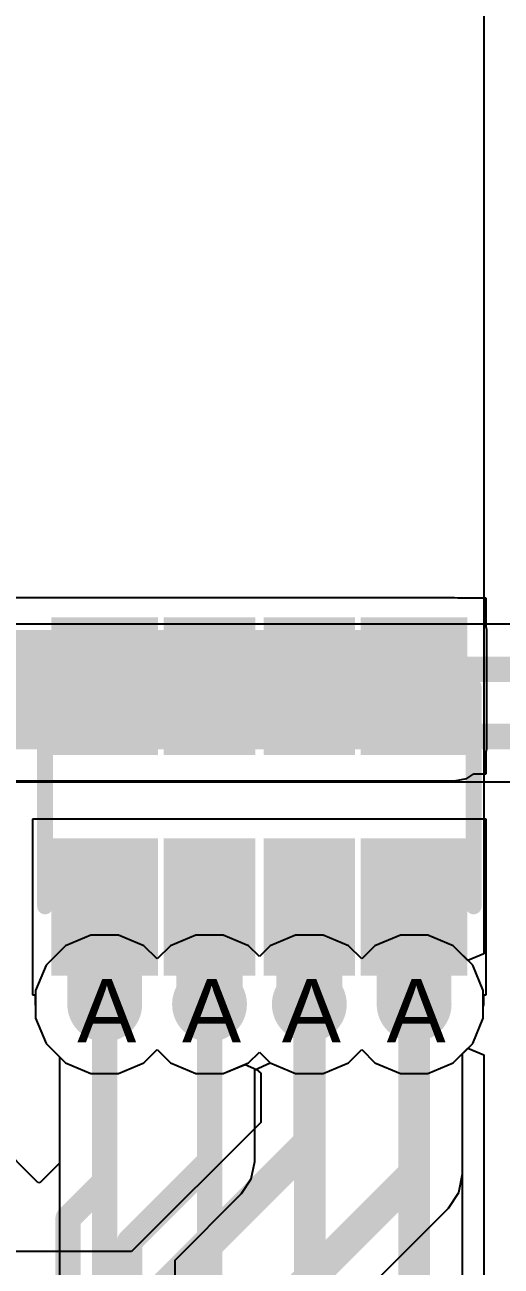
# Model space of a CAD drawing. Header units: inches. Extents: x 0 to 5271, y 0 to 5417.
# Drawn here: x 92.02 to 95.84, y 18.64 to 28.58 of the extents above; entities that cross this region are included whole.
import ezdxf

# ---------------------------------------------------------------- set-up
doc = ezdxf.new("R2010")
doc.units = ezdxf.units.IN
for name, color, linetype in [('Bottom Layer', 5, 'Continuous'), ('Bottom Overlay', 54, 'Continuous'), ('Bottom Paste', 16, 'Continuous'), ('Bottom Solder', 6, 'Continuous'), ('Drill Drawing', 1, 'Continuous'), ('L2_GND1', 16, 'Continuous'), ('L3_SIG1', 76, 'Continuous'), ('L4_PWR', 90, 'Continuous'), ('L5_GND2', 156, 'Continuous'), ('L6_SIG2', 130, 'Continuous'), ('L7_GND3', 216, 'Continuous'), ('Top Layer', 1, 'Continuous'), ('Via Holes', 16, 'Continuous')]:
    doc.layers.add(name, color=color, linetype=linetype)
doc.styles.add('Arial', font='', dxfattribs={"height": 0.2})
doc.styles.get('Arial').set_extended_font_data('Arial')

# ---------------------------------------------------------------- blocks, each defined once
blk = doc.blocks.new('YC164_FR_0710KL_B_32')
at = {"layer": 'Bottom Layer'}
for points in [[(-0.45, 2.805), (0.45, 2.805), (0.45, 2.155), (-0.45, 2.155)], [(2.22, 2.155), (1.32, 2.155), (1.32, 2.805), (2.22, 2.805)], [(-0.45, 1.905), (0.45, 1.905), (0.45, 1.375), (-0.45, 1.375)], [(2.22, 1.375), (1.32, 1.375), (1.32, 1.905), (2.22, 1.905)], [(-0.45, 1.105), (0.45, 1.105), (0.45, 0.575), (-0.45, 0.575)], [(2.22, 0.575), (1.32, 0.575), (1.32, 1.105), (2.22, 1.105)], [(-0.45, 0.325), (0.45, 0.325), (0.45, -0.325), (-0.45, -0.325)], [(2.22, -0.325), (1.32, -0.325), (1.32, 0.325), (2.22, 0.325)]]:
    blk.add_hatch(color=5, dxfattribs=at).paths.add_polyline_path(points)
at = {"layer": 'Bottom Paste'}
for points in [[(-0.45, 2.805), (0.45, 2.805), (0.45, 2.155), (-0.45, 2.155)], [(2.22, 2.155), (1.32, 2.155), (1.32, 2.805), (2.22, 2.805)], [(-0.45, 1.905), (0.45, 1.905), (0.45, 1.375), (-0.45, 1.375)], [(2.22, 1.375), (1.32, 1.375), (1.32, 1.905), (2.22, 1.905)], [(-0.45, 1.105), (0.45, 1.105), (0.45, 0.575), (-0.45, 0.575)], [(2.22, 0.575), (1.32, 0.575), (1.32, 1.105), (2.22, 1.105)], [(-0.45, 0.325), (0.45, 0.325), (0.45, -0.325), (-0.45, -0.325)], [(2.22, -0.325), (1.32, -0.325), (1.32, 0.325), (2.22, 0.325)]]:
    blk.add_hatch(color=16, dxfattribs=at).paths.add_polyline_path(points)
at = {"layer": 'Bottom Solder'}
for points in [[(-0.5516, 2.9066), (0.5516, 2.9066), (0.5516, 2.0534), (-0.5516, 2.0534)], [(2.3216, 2.0534), (1.2184, 2.0534), (1.2184, 2.9066), (2.3216, 2.9066)], [(-0.5516, 2.0066), (0.5516, 2.0066), (0.5516, 1.2734), (-0.5516, 1.2734)], [(2.3216, 1.2734), (1.2184, 1.2734), (1.2184, 2.0066), (2.3216, 2.0066)], [(-0.5516, 1.2066), (0.5516, 1.2066), (0.5516, 0.4734), (-0.5516, 0.4734)], [(2.3216, 0.4734), (1.2184, 0.4734), (1.2184, 1.2066), (2.3216, 1.2066)], [(-0.5516, 0.4266), (0.5516, 0.4266), (0.5516, -0.4266), (-0.5516, -0.4266)], [(2.3216, -0.4266), (1.2184, -0.4266), (1.2184, 0.4266), (2.3216, 0.4266)]]:
    blk.add_hatch(color=6, dxfattribs=at).paths.add_polyline_path(points)
at = {"layer": 'Bottom Overlay'}
for points in [[(0.005, 2.9576, 0.127, 0.127, 0), (1.765, 2.9576, 0.127, 0.127, 0)], [(-0.7914, 0.1224, 0.2, 0.2, 0), (-0.7914, -0.1824, 0.2, 0.2, 0)], [(-0.7914, 0.1224, 0.2, 0.2, 0), (-0.639, -0.03, 0.2, 0.2, 0)], [(-0.639, -0.03, 0.2, 0.2, 0), (-0.7914, -0.1824, 0.2, 0.2, 0)], [(0.005, -0.4776, 0.127, 0.127, 0), (1.765, -0.4776, 0.127, 0.127, 0)]]:
    blk.add_lwpolyline(points, format="xyseb", dxfattribs=at)
for points in [[(-0.0268, 2.9576, 0.0635, 0.0635, 1), (0.0367, 2.9576, 0.0635, 0.0635, 1)], [(1.7333, 2.9576, 0.0635, 0.0635, 1), (1.7968, 2.9576, 0.0635, 0.0635, 1)], [(-0.8414, 0.1224, 0.1, 0.1, 1), (-0.7414, 0.1224, 0.1, 0.1, 1)], [(-0.8414, 0.1224, 0.1, 0.1, 1), (-0.7414, 0.1224, 0.1, 0.1, 1)], [(-0.689, -0.03, 0.1, 0.1, 1), (-0.589, -0.03, 0.1, 0.1, 1)], [(-0.689, -0.03, 0.1, 0.1, 1), (-0.589, -0.03, 0.1, 0.1, 1)], [(-0.8414, -0.1824, 0.1, 0.1, 1), (-0.7414, -0.1824, 0.1, 0.1, 1)], [(-0.8414, -0.1824, 0.1, 0.1, 1), (-0.7414, -0.1824, 0.1, 0.1, 1)], [(-0.0268, -0.4776, 0.0635, 0.0635, 1), (0.0367, -0.4776, 0.0635, 0.0635, 1)], [(1.7333, -0.4776, 0.0635, 0.0635, 1), (1.7968, -0.4776, 0.0635, 0.0635, 1)]]:
    blk.add_lwpolyline(points, format="xyseb", close=True, dxfattribs=at)

msp = doc.modelspace()

# ---------------------------------------------------------------- hatches: boundary and pattern name
at = {"layer": 'Bottom Layer'}
for points in [[(91.295, 22.7838), (95.4682, 22.7838), (95.4682, 23.7346), (91.295, 23.7346)], [(92.3644, 20.735), (92.9634, 20.735), (92.9634, 21.4638), (92.3644, 21.4638)], [(93.2382, 20.735), (93.7682, 20.735), (93.7682, 21.4638), (93.2382, 21.4638)], [(94.0382, 20.735), (94.5682, 20.735), (94.5682, 21.4638), (94.0382, 21.4638)], [(94.8444, 20.735), (95.4434, 20.735), (95.4434, 21.4638), (94.8444, 21.4638)]]:
    msp.add_hatch(color=5, dxfattribs=at).paths.add_polyline_path(points)
h = msp.add_hatch(color=5, dxfattribs=at)
edge = h.paths.add_edge_path()
edge.add_arc((92.6637, 20.735), 0.3, 0, 360)
h = msp.add_hatch(color=5, dxfattribs=at)
edge = h.paths.add_edge_path()
edge.add_arc((93.5037, 20.735), 0.3, 0, 360)
h = msp.add_hatch(color=5, dxfattribs=at)
edge = h.paths.add_edge_path()
edge.add_arc((94.3037, 20.735), 0.3, 0, 360)
h = msp.add_hatch(color=5, dxfattribs=at)
edge = h.paths.add_edge_path()
edge.add_arc((95.1437, 20.735), 0.3, 0, 360)
at = {"layer": 'L2_GND1'}
h = msp.add_hatch(color=16, dxfattribs=at)
edge = h.paths.add_edge_path()
edge.add_arc((92.6637, 20.735), 0.3, 0, 360)
h = msp.add_hatch(color=16, dxfattribs=at)
edge = h.paths.add_edge_path()
edge.add_arc((93.5037, 20.735), 0.3, 0, 360)
h = msp.add_hatch(color=16, dxfattribs=at)
edge = h.paths.add_edge_path()
edge.add_arc((94.3037, 20.735), 0.3, 0, 360)
h = msp.add_hatch(color=16, dxfattribs=at)
edge = h.paths.add_edge_path()
edge.add_arc((95.1437, 20.735), 0.3, 0, 360)
at = {"layer": 'L3_SIG1'}
h = msp.add_hatch(color=76, dxfattribs=at)
edge = h.paths.add_edge_path()
edge.add_arc((92.6637, 20.735), 0.3, 0, 360)
h = msp.add_hatch(color=76, dxfattribs=at)
edge = h.paths.add_edge_path()
edge.add_arc((93.5037, 20.735), 0.3, 0, 360)
h = msp.add_hatch(color=76, dxfattribs=at)
edge = h.paths.add_edge_path()
edge.add_arc((94.3037, 20.735), 0.3, 0, 360)
h = msp.add_hatch(color=76, dxfattribs=at)
edge = h.paths.add_edge_path()
edge.add_arc((95.1437, 20.735), 0.3, 0, 360)
at = {"layer": 'L4_PWR'}
h = msp.add_hatch(color=90, dxfattribs=at)
edge = h.paths.add_edge_path()
edge.add_arc((92.6637, 20.735), 0.3, 0, 360)
h = msp.add_hatch(color=90, dxfattribs=at)
edge = h.paths.add_edge_path()
edge.add_arc((93.5037, 20.735), 0.3, 0, 360)
h = msp.add_hatch(color=90, dxfattribs=at)
edge = h.paths.add_edge_path()
edge.add_arc((94.3037, 20.735), 0.3, 0, 360)
h = msp.add_hatch(color=90, dxfattribs=at)
edge = h.paths.add_edge_path()
edge.add_arc((95.1437, 20.735), 0.3, 0, 360)
at = {"layer": 'L5_GND2'}
h = msp.add_hatch(color=156, dxfattribs=at)
edge = h.paths.add_edge_path()
edge.add_arc((92.6637, 20.735), 0.3, 0, 360)
h = msp.add_hatch(color=156, dxfattribs=at)
edge = h.paths.add_edge_path()
edge.add_arc((93.5037, 20.735), 0.3, 0, 360)
h = msp.add_hatch(color=156, dxfattribs=at)
edge = h.paths.add_edge_path()
edge.add_arc((94.3037, 20.735), 0.3, 0, 360)
h = msp.add_hatch(color=156, dxfattribs=at)
edge = h.paths.add_edge_path()
edge.add_arc((95.1437, 20.735), 0.3, 0, 360)
at = {"layer": 'L6_SIG2'}
h = msp.add_hatch(color=130, dxfattribs=at)
edge = h.paths.add_edge_path()
edge.add_arc((92.6637, 20.735), 0.3, 0, 360)
h = msp.add_hatch(color=130, dxfattribs=at)
edge = h.paths.add_edge_path()
edge.add_arc((93.5037, 20.735), 0.3, 0, 360)
h = msp.add_hatch(color=130, dxfattribs=at)
edge = h.paths.add_edge_path()
edge.add_arc((94.3037, 20.735), 0.3, 0, 360)
h = msp.add_hatch(color=130, dxfattribs=at)
edge = h.paths.add_edge_path()
edge.add_arc((95.1437, 20.735), 0.3, 0, 360)
at = {"layer": 'L7_GND3'}
h = msp.add_hatch(color=216, dxfattribs=at)
edge = h.paths.add_edge_path()
edge.add_arc((92.6637, 20.735), 0.3, 0, 360)
h = msp.add_hatch(color=216, dxfattribs=at)
edge = h.paths.add_edge_path()
edge.add_arc((93.5037, 20.735), 0.3, 0, 360)
h = msp.add_hatch(color=216, dxfattribs=at)
edge = h.paths.add_edge_path()
edge.add_arc((94.3037, 20.735), 0.3, 0, 360)
h = msp.add_hatch(color=216, dxfattribs=at)
edge = h.paths.add_edge_path()
edge.add_arc((95.1437, 20.735), 0.3, 0, 360)
at = {"layer": 'Top Layer'}
h = msp.add_hatch(color=1, dxfattribs=at)
edge = h.paths.add_edge_path()
edge.add_arc((92.6637, 20.735), 0.3, 0, 360)
h = msp.add_hatch(color=1, dxfattribs=at)
edge = h.paths.add_edge_path()
edge.add_arc((93.5037, 20.735), 0.3, 0, 360)
h = msp.add_hatch(color=1, dxfattribs=at)
edge = h.paths.add_edge_path()
edge.add_arc((94.3037, 20.735), 0.3, 0, 360)
h = msp.add_hatch(color=1, dxfattribs=at)
edge = h.paths.add_edge_path()
edge.add_arc((95.1437, 20.735), 0.3, 0, 360)
at = {"layer": 'Via Holes'}
h = msp.add_hatch(color=7, dxfattribs=at)
edge = h.paths.add_edge_path()
edge.add_arc((92.6637, 20.735), 0.15, 0, 360)
h = msp.add_hatch(color=7, dxfattribs=at)
edge = h.paths.add_edge_path()
edge.add_arc((93.5037, 20.735), 0.15, 0, 360)
h = msp.add_hatch(color=7, dxfattribs=at)
edge = h.paths.add_edge_path()
edge.add_arc((94.3037, 20.735), 0.15, 0, 360)
h = msp.add_hatch(color=7, dxfattribs=at)
edge = h.paths.add_edge_path()
edge.add_arc((95.1437, 20.735), 0.15, 0, 360)

# ---------------------------------------------------------------- linework, layer by layer
at = {"layer": 'Bottom Layer'}
for p, q in [((95.4682, 23.9936), (89.3915, 23.9936)), ((95.4934, 23.9886), (95.4682, 23.9936)), ((95.7222, 23.9886), (95.4934, 23.9886)), ((95.7222, 23.7595), (95.7222, 23.9886)), ((95.7272, 23.7346), (95.7222, 23.7595)), ((95.7272, 22.7838), (95.7272, 23.7346)), ((95.7222, 22.7589), (95.7272, 22.7838)), ((95.7222, 22.5806), (95.7222, 22.7589)), ((91.295, 22.5248), (95.4682, 22.5248)), ((95.4682, 22.5248), (95.5673, 22.5445)), ((95.5673, 22.5445), (95.6213, 22.5806)), ((95.6213, 22.5806), (95.7222, 22.5806)), ((95.7222, 22.2186), (92.0842, 22.2186)), ((92.0842, 22.2186), (92.0842, 20.8106)), ((95.7222, 20.8106), (95.7222, 22.2186)), ((92.0842, 20.8106), (92.1054, 20.8106)), ((92.1054, 20.8106), (92.1054, 20.735)), ((95.7024, 20.735), (95.7024, 20.8106)), ((95.7024, 20.8106), (95.7222, 20.8106)), ((92.1054, 20.735), (92.1097, 20.7135)), ((92.1097, 20.7135), (92.1097, 20.6248)), ((95.6977, 20.7117), (95.7024, 20.735)), ((95.6977, 20.6248), (95.6977, 20.7117)), ((92.1097, 20.6248), (92.1941, 20.4212)), ((95.6134, 20.4212), (95.6977, 20.6248)), ((92.1941, 20.4212), (92.3499, 20.2654)), ((95.4575, 20.2654), (95.6134, 20.4212)), ((92.9775, 20.2654), (93.0837, 20.3716)), ((93.0837, 20.3716), (93.1899, 20.2654)), ((93.8175, 20.2654), (93.9037, 20.3516)), ((93.9037, 20.3516), (93.9899, 20.2654)), ((94.6175, 20.2654), (94.7237, 20.3716)), ((94.7237, 20.3716), (94.8299, 20.2654)), ((92.3499, 20.2654), (92.5535, 20.181)), ((92.7739, 20.181), (92.9775, 20.2654)), ((93.1899, 20.2654), (93.3935, 20.181)), ((93.6139, 20.181), (93.8175, 20.2654)), ((93.9899, 20.2654), (94.1935, 20.181)), ((94.4139, 20.181), (94.6175, 20.2654)), ((94.8299, 20.2654), (95.0335, 20.181)), ((95.2539, 20.181), (95.4575, 20.2654)), ((92.5535, 20.181), (92.7739, 20.181)), ((93.3935, 20.181), (93.6139, 20.181)), ((94.1935, 20.181), (94.4139, 20.181)), ((95.0335, 20.181), (95.2539, 20.181))]:
    msp.add_line(p, q, dxfattribs=at)
at = {"layer": 'L2_GND1'}
for p, q in [((92.3499, 21.2047), (92.1941, 21.0489)), ((92.5535, 21.289), (92.3499, 21.2047)), ((92.7739, 21.289), (92.5535, 21.289)), ((92.9775, 21.2047), (92.7739, 21.289)), ((93.0837, 21.0985), (92.9775, 21.2047)), ((93.1899, 21.2047), (93.0837, 21.0985)), ((93.3935, 21.289), (93.1899, 21.2047)), ((93.6139, 21.289), (93.3935, 21.289)), ((93.8175, 21.2047), (93.6139, 21.289)), ((93.9037, 21.1185), (93.8175, 21.2047)), ((93.9899, 21.2047), (93.9037, 21.1185)), ((94.1935, 21.289), (93.9899, 21.2047)), ((94.4139, 21.289), (94.1935, 21.289)), ((94.6175, 21.2047), (94.4139, 21.289)), ((94.7237, 21.0985), (94.6175, 21.2047)), ((94.8299, 21.2047), (94.7237, 21.0985)), ((95.0335, 21.289), (94.8299, 21.2047)), ((95.2539, 21.289), (95.0335, 21.289)), ((95.4575, 21.2047), (95.2539, 21.289)), ((95.6134, 21.0489), (95.4575, 21.2047)), ((92.1941, 21.0489), (92.1097, 20.8452)), ((95.6977, 20.8452), (95.6134, 21.0489)), ((92.1097, 20.8452), (92.1097, 20.6248)), ((95.6977, 20.6248), (95.6977, 20.8452)), ((92.1097, 20.6248), (92.1941, 20.4212)), ((95.6134, 20.4212), (95.6977, 20.6248)), ((92.1941, 20.4212), (92.3499, 20.2654)), ((95.4575, 20.2654), (95.6134, 20.4212)), ((92.9775, 20.2654), (93.0837, 20.3716)), ((93.0837, 20.3716), (93.1899, 20.2654)), ((93.8175, 20.2654), (93.9037, 20.3516)), ((93.9037, 20.3516), (93.9899, 20.2654)), ((94.6175, 20.2654), (94.7237, 20.3716)), ((94.7237, 20.3716), (94.8299, 20.2654)), ((92.3499, 20.2654), (92.5535, 20.181)), ((92.7739, 20.181), (92.9775, 20.2654)), ((93.1899, 20.2654), (93.3935, 20.181)), ((93.6139, 20.181), (93.8175, 20.2654)), ((93.9899, 20.2654), (94.1935, 20.181)), ((94.4139, 20.181), (94.6175, 20.2654)), ((94.8299, 20.2654), (95.0335, 20.181)), ((95.2539, 20.181), (95.4575, 20.2654)), ((92.5535, 20.181), (92.7739, 20.181)), ((93.3935, 20.181), (93.6139, 20.181)), ((94.1935, 20.181), (94.4139, 20.181)), ((95.0335, 20.181), (95.2539, 20.181))]:
    msp.add_line(p, q, dxfattribs=at)
at = {"layer": 'L3_SIG1'}
for p, q in [((102.669, 23.7814), (89.4058, 23.7814)), ((86.7052, 22.5186), (103.88, 22.5186)), ((92.3499, 21.2047), (92.1941, 21.0489)), ((92.5535, 21.289), (92.3499, 21.2047)), ((92.7739, 21.289), (92.5535, 21.289)), ((92.9775, 21.2047), (92.7739, 21.289)), ((93.0837, 21.0985), (92.9775, 21.2047)), ((93.1899, 21.2047), (93.0837, 21.0985)), ((93.3935, 21.289), (93.1899, 21.2047)), ((93.6139, 21.289), (93.3935, 21.289)), ((93.8175, 21.2047), (93.6139, 21.289)), ((93.9037, 21.1185), (93.8175, 21.2047)), ((93.9899, 21.2047), (93.9037, 21.1185)), ((94.1935, 21.289), (93.9899, 21.2047)), ((94.4139, 21.289), (94.1935, 21.289)), ((94.6175, 21.2047), (94.4139, 21.289)), ((94.7237, 21.0985), (94.6175, 21.2047)), ((94.8299, 21.2047), (94.7237, 21.0985)), ((95.0335, 21.289), (94.8299, 21.2047)), ((95.2539, 21.289), (95.0335, 21.289)), ((95.4575, 21.2047), (95.2539, 21.289)), ((95.6134, 21.0489), (95.4575, 21.2047)), ((92.1941, 21.0489), (92.1097, 20.8452)), ((95.6977, 20.8452), (95.6134, 21.0489)), ((92.1097, 20.8452), (92.1097, 20.6248)), ((95.6977, 20.6248), (95.6977, 20.8452)), ((92.1097, 20.6248), (92.1941, 20.4212)), ((95.6134, 20.4212), (95.6977, 20.6248)), ((92.1941, 20.4212), (92.3011, 20.3141)), ((95.4575, 20.2654), (95.6134, 20.4212)), ((92.3011, 20.3141), (92.3011, 19.4629)), ((94.6175, 20.2654), (94.7237, 20.3716)), ((94.7237, 20.3716), (94.8299, 20.2654)), ((93.8663, 20.2094), (93.9899, 20.2654)), ((93.8663, 19.4741), (93.8663, 20.2094)), ((93.9899, 20.2654), (94.1935, 20.181)), ((94.4139, 20.181), (94.6175, 20.2654)), ((94.8299, 20.2654), (95.0335, 20.181)), ((95.2539, 20.181), (95.4575, 20.2654)), ((94.1935, 20.181), (94.4139, 20.181)), ((95.0335, 20.181), (95.2539, 20.181)), ((92.1282, 19.3064), (91.6581, 19.7765)), ((92.3011, 19.4629), (92.1432, 19.3049)), ((93.8387, 19.3353), (93.8663, 19.474)), ((93.8663, 19.474), (93.8663, 19.4741)), ((92.1432, 19.3049), (92.1282, 19.3064)), ((92.1282, 19.3064), (92.1282, 19.3064)), ((93.7601, 19.2177), (93.8387, 19.3353)), ((93.2271, 18.6847), (93.7601, 19.2177)), ((93.7601, 19.2177), (93.7601, 19.2177)), ((93.2271, 9.9041), (93.2271, 18.6847))]:
    msp.add_line(p, q, dxfattribs=at)
for points in [[(83.3447, 23.4188, 0.2032, 0.2032, 0), (102.8192, 23.4188, 0.2032, 0.2032, 0)], [(85.7855, 22.8811, 0.2032, 0.2032, 0), (103.88, 22.8811, 0.2032, 0.2032, 0)], [(92.6637, 19.3127, 0.2032, 0.2032, 0), (92.6637, 20.735, 0.2032, 0.2032, 0)], [(93.5037, 19.474, 0.2032, 0.2032, 0), (93.5037, 20.735, 0.2032, 0.2032, 0)], [(92.8646, 18.8349, 0.2032, 0.2032, 0), (93.5037, 19.474, 0.2032, 0.2032, 0)], [(92.3698, 19.0188, 0.2032, 0.2032, 0), (92.6637, 19.3127, 0.2032, 0.2032, 0)], [(92.3698, 8.372, 0.2032, 0.2032, 0), (92.3698, 19.0188, 0.2032, 0.2032, 0)], [(92.8646, 8.1234, 0.2032, 0.2032, 0), (92.8646, 18.8349, 0.2032, 0.2032, 0)]]:
    msp.add_lwpolyline(points, format="xyseb", dxfattribs=at)
for points in [[(92.6129, 20.735, 0.1016, 0.1016, 1), (92.7145, 20.735, 0.1016, 0.1016, 1)], [(93.4529, 20.735, 0.1016, 0.1016, 1), (93.5545, 20.735, 0.1016, 0.1016, 1)], [(93.4529, 19.474, 0.1016, 0.1016, 1), (93.5545, 19.474, 0.1016, 0.1016, 1)], [(93.4529, 19.474, 0.1016, 0.1016, 1), (93.5545, 19.474, 0.1016, 0.1016, 1)], [(92.6129, 19.3127, 0.1016, 0.1016, 1), (92.7145, 19.3127, 0.1016, 0.1016, 1)], [(92.6129, 19.3127, 0.1016, 0.1016, 1), (92.7145, 19.3127, 0.1016, 0.1016, 1)], [(92.319, 19.0188, 0.1016, 0.1016, 1), (92.4206, 19.0188, 0.1016, 0.1016, 1)], [(92.319, 19.0188, 0.1016, 0.1016, 1), (92.4206, 19.0188, 0.1016, 0.1016, 1)], [(92.8138, 18.8349, 0.1016, 0.1016, 1), (92.9154, 18.8349, 0.1016, 0.1016, 1)], [(92.8138, 18.8349, 0.1016, 0.1016, 1), (92.9154, 18.8349, 0.1016, 0.1016, 1)]]:
    msp.add_lwpolyline(points, format="xyseb", close=True, dxfattribs=at)
at = {"layer": 'L4_PWR'}
for p, q in [((95.7022, 45.4356), (95.7022, 21.1396)), ((92.3499, 21.2047), (92.1941, 21.0489)), ((92.5535, 21.289), (92.3499, 21.2047)), ((92.7739, 21.289), (92.5535, 21.289)), ((92.9775, 21.2047), (92.7739, 21.289)), ((93.0837, 21.0985), (92.9775, 21.2047)), ((93.1899, 21.2047), (93.0837, 21.0985)), ((93.3935, 21.289), (93.1899, 21.2047)), ((93.6139, 21.289), (93.3935, 21.289)), ((93.8175, 21.2047), (93.6139, 21.289)), ((93.9037, 21.1185), (93.8175, 21.2047)), ((93.9899, 21.2047), (93.9037, 21.1185)), ((94.1935, 21.289), (93.9899, 21.2047)), ((94.4139, 21.289), (94.1935, 21.289)), ((94.6175, 21.2047), (94.4139, 21.289)), ((94.7237, 21.0985), (94.6175, 21.2047)), ((94.8299, 21.2047), (94.7237, 21.0985)), ((95.0335, 21.289), (94.8299, 21.2047)), ((95.2539, 21.289), (95.0335, 21.289)), ((95.4575, 21.2047), (95.2539, 21.289)), ((95.5752, 21.087), (95.4575, 21.2047)), ((95.7022, 21.1396), (95.5752, 21.087)), ((92.1941, 21.0489), (92.1097, 20.8452)), ((92.1097, 20.8452), (92.1097, 20.6248)), ((92.1097, 20.6248), (92.1941, 20.4212)), ((92.1941, 20.4212), (92.3499, 20.2654)), ((92.9775, 20.2654), (93.0837, 20.3716)), ((93.0837, 20.3716), (93.1899, 20.2654)), ((93.8175, 20.2654), (93.9037, 20.3516)), ((93.9037, 20.3516), (93.9899, 20.2654)), ((94.6175, 20.2654), (94.7237, 20.3716)), ((94.7237, 20.3716), (94.8299, 20.2654)), ((95.4575, 20.2654), (95.5752, 20.3831)), ((95.5752, 20.3831), (95.7022, 20.3305)), ((95.7022, 20.3305), (95.7022, 16.1545)), ((92.3499, 20.2654), (92.5535, 20.181)), ((92.7739, 20.181), (92.9775, 20.2654)), ((93.1899, 20.2654), (93.3935, 20.181)), ((93.6139, 20.181), (93.8175, 20.2654)), ((93.9899, 20.2654), (94.1935, 20.181)), ((94.4139, 20.181), (94.6175, 20.2654)), ((94.8299, 20.2654), (95.0335, 20.181)), ((95.2539, 20.181), (95.4575, 20.2654)), ((92.5535, 20.181), (92.7739, 20.181)), ((93.3935, 20.181), (93.6139, 20.181)), ((94.1935, 20.181), (94.4139, 20.181)), ((95.0335, 20.181), (95.2539, 20.181))]:
    msp.add_line(p, q, dxfattribs=at)
at = {"layer": 'L5_GND2'}
for p, q in [((92.3499, 21.2047), (92.1941, 21.0489)), ((92.5535, 21.289), (92.3499, 21.2047)), ((92.7739, 21.289), (92.5535, 21.289)), ((92.9775, 21.2047), (92.7739, 21.289)), ((93.0837, 21.0985), (92.9775, 21.2047)), ((93.1899, 21.2047), (93.0837, 21.0985)), ((93.3935, 21.289), (93.1899, 21.2047)), ((93.6139, 21.289), (93.3935, 21.289)), ((93.8175, 21.2047), (93.6139, 21.289)), ((93.9037, 21.1185), (93.8175, 21.2047)), ((93.9899, 21.2047), (93.9037, 21.1185)), ((94.1935, 21.289), (93.9899, 21.2047)), ((94.4139, 21.289), (94.1935, 21.289)), ((94.6175, 21.2047), (94.4139, 21.289)), ((94.7237, 21.0985), (94.6175, 21.2047)), ((94.8299, 21.2047), (94.7237, 21.0985)), ((95.0335, 21.289), (94.8299, 21.2047)), ((95.2539, 21.289), (95.0335, 21.289)), ((95.4575, 21.2047), (95.2539, 21.289)), ((95.6134, 21.0489), (95.4575, 21.2047)), ((92.1941, 21.0489), (92.1097, 20.8452)), ((95.6977, 20.8452), (95.6134, 21.0489)), ((92.1097, 20.8452), (92.1097, 20.6248)), ((95.6977, 20.6248), (95.6977, 20.8452)), ((92.1097, 20.6248), (92.1941, 20.4212)), ((95.6134, 20.4212), (95.6977, 20.6248)), ((92.1941, 20.4212), (92.3499, 20.2654)), ((95.4575, 20.2654), (95.6134, 20.4212)), ((92.9775, 20.2654), (93.0837, 20.3716)), ((93.0837, 20.3716), (93.1899, 20.2654)), ((93.8175, 20.2654), (93.9037, 20.3516)), ((93.9037, 20.3516), (93.9899, 20.2654)), ((94.6175, 20.2654), (94.7237, 20.3716)), ((94.7237, 20.3716), (94.8299, 20.2654)), ((92.3499, 20.2654), (92.5535, 20.181)), ((92.7739, 20.181), (92.9775, 20.2654)), ((93.1899, 20.2654), (93.3935, 20.181)), ((93.6139, 20.181), (93.8175, 20.2654)), ((93.9899, 20.2654), (94.1935, 20.181)), ((94.4139, 20.181), (94.6175, 20.2654)), ((94.8299, 20.2654), (95.0335, 20.181)), ((95.2539, 20.181), (95.4575, 20.2654)), ((92.5535, 20.181), (92.7739, 20.181)), ((93.3935, 20.181), (93.6139, 20.181)), ((94.1935, 20.181), (94.4139, 20.181)), ((95.0335, 20.181), (95.2539, 20.181))]:
    msp.add_line(p, q, dxfattribs=at)
at = {"layer": 'L6_SIG2'}
for p, q in [((92.3499, 21.2047), (92.1941, 21.0489)), ((92.5535, 21.289), (92.3499, 21.2047)), ((92.7739, 21.289), (92.5535, 21.289)), ((92.9775, 21.2047), (92.7739, 21.289)), ((93.0837, 21.0985), (92.9775, 21.2047)), ((93.1899, 21.2047), (93.0837, 21.0985)), ((93.3935, 21.289), (93.1899, 21.2047)), ((93.6139, 21.289), (93.3935, 21.289)), ((93.8175, 21.2047), (93.6139, 21.289)), ((93.9037, 21.1185), (93.8175, 21.2047)), ((93.9899, 21.2047), (93.9037, 21.1185)), ((94.1935, 21.289), (93.9899, 21.2047)), ((94.4139, 21.289), (94.1935, 21.289)), ((94.6175, 21.2047), (94.4139, 21.289)), ((94.7237, 21.0985), (94.6175, 21.2047)), ((94.8299, 21.2047), (94.7237, 21.0985)), ((95.0335, 21.289), (94.8299, 21.2047)), ((95.2539, 21.289), (95.0335, 21.289)), ((95.4575, 21.2047), (95.2539, 21.289)), ((95.6134, 21.0489), (95.4575, 21.2047)), ((92.1941, 21.0489), (92.1097, 20.8452)), ((95.6977, 20.8452), (95.6134, 21.0489)), ((92.1097, 20.8452), (92.1097, 20.6248)), ((95.6977, 20.6248), (95.6977, 20.8452)), ((92.1097, 20.6248), (92.1941, 20.4212)), ((95.6134, 20.4212), (95.6977, 20.6248)), ((92.1941, 20.4212), (92.3499, 20.2654)), ((95.5322, 20.34), (95.6134, 20.4212)), ((92.9775, 20.2654), (93.0837, 20.3716)), ((93.0837, 20.3716), (93.1899, 20.2654)), ((95.5322, 19.3755), (95.5322, 20.34)), ((92.3499, 20.2654), (92.5535, 20.181)), ((92.7739, 20.181), (92.9775, 20.2654)), ((93.1899, 20.2654), (93.3935, 20.181)), ((93.6139, 20.181), (93.7882, 20.2533)), ((93.7882, 20.2533), (93.8807, 20.2124)), ((93.8807, 20.2124), (93.9152, 20.1835)), ((92.5535, 20.181), (92.7739, 20.181)), ((93.3935, 20.181), (93.6139, 20.181)), ((93.9152, 20.1835), (93.9152, 19.7886)), ((93.9152, 19.7886), (92.8793, 18.7527)), ((95.5026, 19.2269), (95.5322, 19.3755)), ((95.4184, 19.1008), (95.5026, 19.2269)), ((93.5435, 17.2259), (95.4184, 19.1008)), ((92.8793, 18.7527), (83.1034, 18.7527))]:
    msp.add_line(p, q, dxfattribs=at)
for points in [[(94.3037, 19.6277, 0.254, 0.254, 0), (94.3037, 20.735, 0.254, 0.254, 0)], [(95.1437, 19.3755, 0.254, 0.254, 0), (95.1437, 20.6724, 0.254, 0.254, 0)], [(93.0402, 18.3642, 0.254, 0.254, 0), (94.3037, 19.6277, 0.254, 0.254, 0)], [(93.2688, 17.5006, 0.254, 0.254, 0), (95.1437, 19.3755, 0.254, 0.254, 0)]]:
    msp.add_lwpolyline(points, format="xyseb", dxfattribs=at)
for points in [[(94.2402, 20.735, 0.127, 0.127, 1), (94.3672, 20.735, 0.127, 0.127, 1)], [(95.0802, 20.6724, 0.127, 0.127, 1), (95.2072, 20.6724, 0.127, 0.127, 1)], [(94.2402, 19.6277, 0.127, 0.127, 1), (94.3672, 19.6277, 0.127, 0.127, 1)], [(94.2402, 19.6277, 0.127, 0.127, 1), (94.3672, 19.6277, 0.127, 0.127, 1)], [(95.0802, 19.3755, 0.127, 0.127, 1), (95.2072, 19.3755, 0.127, 0.127, 1)], [(95.0802, 19.3755, 0.127, 0.127, 1), (95.2072, 19.3755, 0.127, 0.127, 1)]]:
    msp.add_lwpolyline(points, format="xyseb", close=True, dxfattribs=at)
at = {"layer": 'L7_GND3'}
for p, q in [((92.3499, 21.2047), (92.1941, 21.0489)), ((92.5535, 21.289), (92.3499, 21.2047)), ((92.7739, 21.289), (92.5535, 21.289)), ((92.9775, 21.2047), (92.7739, 21.289)), ((93.0837, 21.0985), (92.9775, 21.2047)), ((93.1899, 21.2047), (93.0837, 21.0985)), ((93.3935, 21.289), (93.1899, 21.2047)), ((93.6139, 21.289), (93.3935, 21.289)), ((93.8175, 21.2047), (93.6139, 21.289)), ((93.9037, 21.1185), (93.8175, 21.2047)), ((93.9899, 21.2047), (93.9037, 21.1185)), ((94.1935, 21.289), (93.9899, 21.2047)), ((94.4139, 21.289), (94.1935, 21.289)), ((94.6175, 21.2047), (94.4139, 21.289)), ((94.7237, 21.0985), (94.6175, 21.2047)), ((94.8299, 21.2047), (94.7237, 21.0985)), ((95.0335, 21.289), (94.8299, 21.2047)), ((95.2539, 21.289), (95.0335, 21.289)), ((95.4575, 21.2047), (95.2539, 21.289)), ((95.6134, 21.0489), (95.4575, 21.2047)), ((92.1941, 21.0489), (92.1097, 20.8452)), ((95.6977, 20.8452), (95.6134, 21.0489)), ((92.1097, 20.8452), (92.1097, 20.6248)), ((95.6977, 20.6248), (95.6977, 20.8452)), ((92.1097, 20.6248), (92.1941, 20.4212)), ((95.6134, 20.4212), (95.6977, 20.6248)), ((92.1941, 20.4212), (92.3499, 20.2654)), ((95.4575, 20.2654), (95.6134, 20.4212)), ((92.9775, 20.2654), (93.0837, 20.3716)), ((93.0837, 20.3716), (93.1899, 20.2654)), ((93.8175, 20.2654), (93.9037, 20.3516)), ((93.9037, 20.3516), (93.9899, 20.2654)), ((94.6175, 20.2654), (94.7237, 20.3716)), ((94.7237, 20.3716), (94.8299, 20.2654)), ((92.3499, 20.2654), (92.5535, 20.181)), ((92.7739, 20.181), (92.9775, 20.2654)), ((93.1899, 20.2654), (93.3935, 20.181)), ((93.6139, 20.181), (93.8175, 20.2654)), ((93.9899, 20.2654), (94.1935, 20.181)), ((94.4139, 20.181), (94.6175, 20.2654)), ((94.8299, 20.2654), (95.0335, 20.181)), ((95.2539, 20.181), (95.4575, 20.2654)), ((92.5535, 20.181), (92.7739, 20.181)), ((93.3935, 20.181), (93.6139, 20.181)), ((94.1935, 20.181), (94.4139, 20.181)), ((95.0335, 20.181), (95.2539, 20.181))]:
    msp.add_line(p, q, dxfattribs=at)
at = {"layer": 'Top Layer'}
for p, q in [((92.3499, 21.2047), (92.1941, 21.0489)), ((92.5535, 21.289), (92.3499, 21.2047)), ((92.7739, 21.289), (92.5535, 21.289)), ((92.9775, 21.2047), (92.7739, 21.289)), ((93.0837, 21.0985), (92.9775, 21.2047)), ((93.1899, 21.2047), (93.0837, 21.0985)), ((93.3935, 21.289), (93.1899, 21.2047)), ((93.6139, 21.289), (93.3935, 21.289)), ((93.8175, 21.2047), (93.6139, 21.289)), ((93.9037, 21.1185), (93.8175, 21.2047)), ((93.9899, 21.2047), (93.9037, 21.1185)), ((94.1935, 21.289), (93.9899, 21.2047)), ((94.4139, 21.289), (94.1935, 21.289)), ((94.6175, 21.2047), (94.4139, 21.289)), ((94.7237, 21.0985), (94.6175, 21.2047)), ((94.8299, 21.2047), (94.7237, 21.0985)), ((95.0335, 21.289), (94.8299, 21.2047)), ((95.2539, 21.289), (95.0335, 21.289)), ((95.4575, 21.2047), (95.2539, 21.289)), ((95.6134, 21.0489), (95.4575, 21.2047)), ((92.1941, 21.0489), (92.1097, 20.8452)), ((95.6977, 20.8452), (95.6134, 21.0489)), ((92.1097, 20.8452), (92.1097, 20.6248)), ((95.6977, 20.6248), (95.6977, 20.8452)), ((92.1097, 20.6248), (92.1941, 20.4212)), ((95.6134, 20.4212), (95.6977, 20.6248)), ((92.1941, 20.4212), (92.3011, 20.3141)), ((95.5322, 20.34), (95.6134, 20.4212)), ((92.3011, 20.3141), (92.3011, 18.3665)), ((95.5322, 16.7085), (95.5322, 20.34))]:
    msp.add_line(p, q, dxfattribs=at)
for points in [[(92.6637, 18.2163, 0.2032, 0.2032, 0), (92.6637, 20.735, 0.2032, 0.2032, 0)], [(93.5037, 17.7056, 0.2032, 0.2032, 0), (93.5037, 20.735, 0.2032, 0.2032, 0)], [(94.3037, 20.735, 0.254, 0.254, 0), (94.3084, 20.7303, 0.254, 0.254, 0)], [(94.3084, 17.2106, 0.254, 0.254, 0), (94.3084, 20.7303, 0.254, 0.254, 0)], [(95.1437, 16.7085, 0.254, 0.254, 0), (95.1437, 20.735, 0.254, 0.254, 0)]]:
    msp.add_lwpolyline(points, format="xyseb", dxfattribs=at)
for points in [[(92.6129, 20.735, 0.1016, 0.1016, 1), (92.7145, 20.735, 0.1016, 0.1016, 1)], [(93.4529, 20.735, 0.1016, 0.1016, 1), (93.5545, 20.735, 0.1016, 0.1016, 1)], [(94.2402, 20.735, 0.127, 0.127, 1), (94.3672, 20.735, 0.127, 0.127, 1)], [(94.2449, 20.7303, 0.127, 0.127, 1), (94.3719, 20.7303, 0.127, 0.127, 1)], [(94.2449, 20.7303, 0.127, 0.127, 1), (94.3719, 20.7303, 0.127, 0.127, 1)], [(95.0802, 20.735, 0.127, 0.127, 1), (95.2072, 20.735, 0.127, 0.127, 1)]]:
    msp.add_lwpolyline(points, format="xyseb", close=True, dxfattribs=at)

# ---------------------------------------------------------------- block references
at = {"rotation": 90}
msp.add_blockref('YC164_FR_0710KL_B_32', (95.1432, 21.5146), dxfattribs=at)

# ---------------------------------------------------------------- texts
at = {"layer": 'Drill Drawing', "style": 'Arial'}
for p in [(92.4436, 20.4303), (93.2836, 20.4303), (94.0836, 20.4303), (94.9236, 20.4303)]:
    msp.add_text('A', height=0.508, dxfattribs=at).set_placement(p)

doc.saveas('drawing.dxf')
